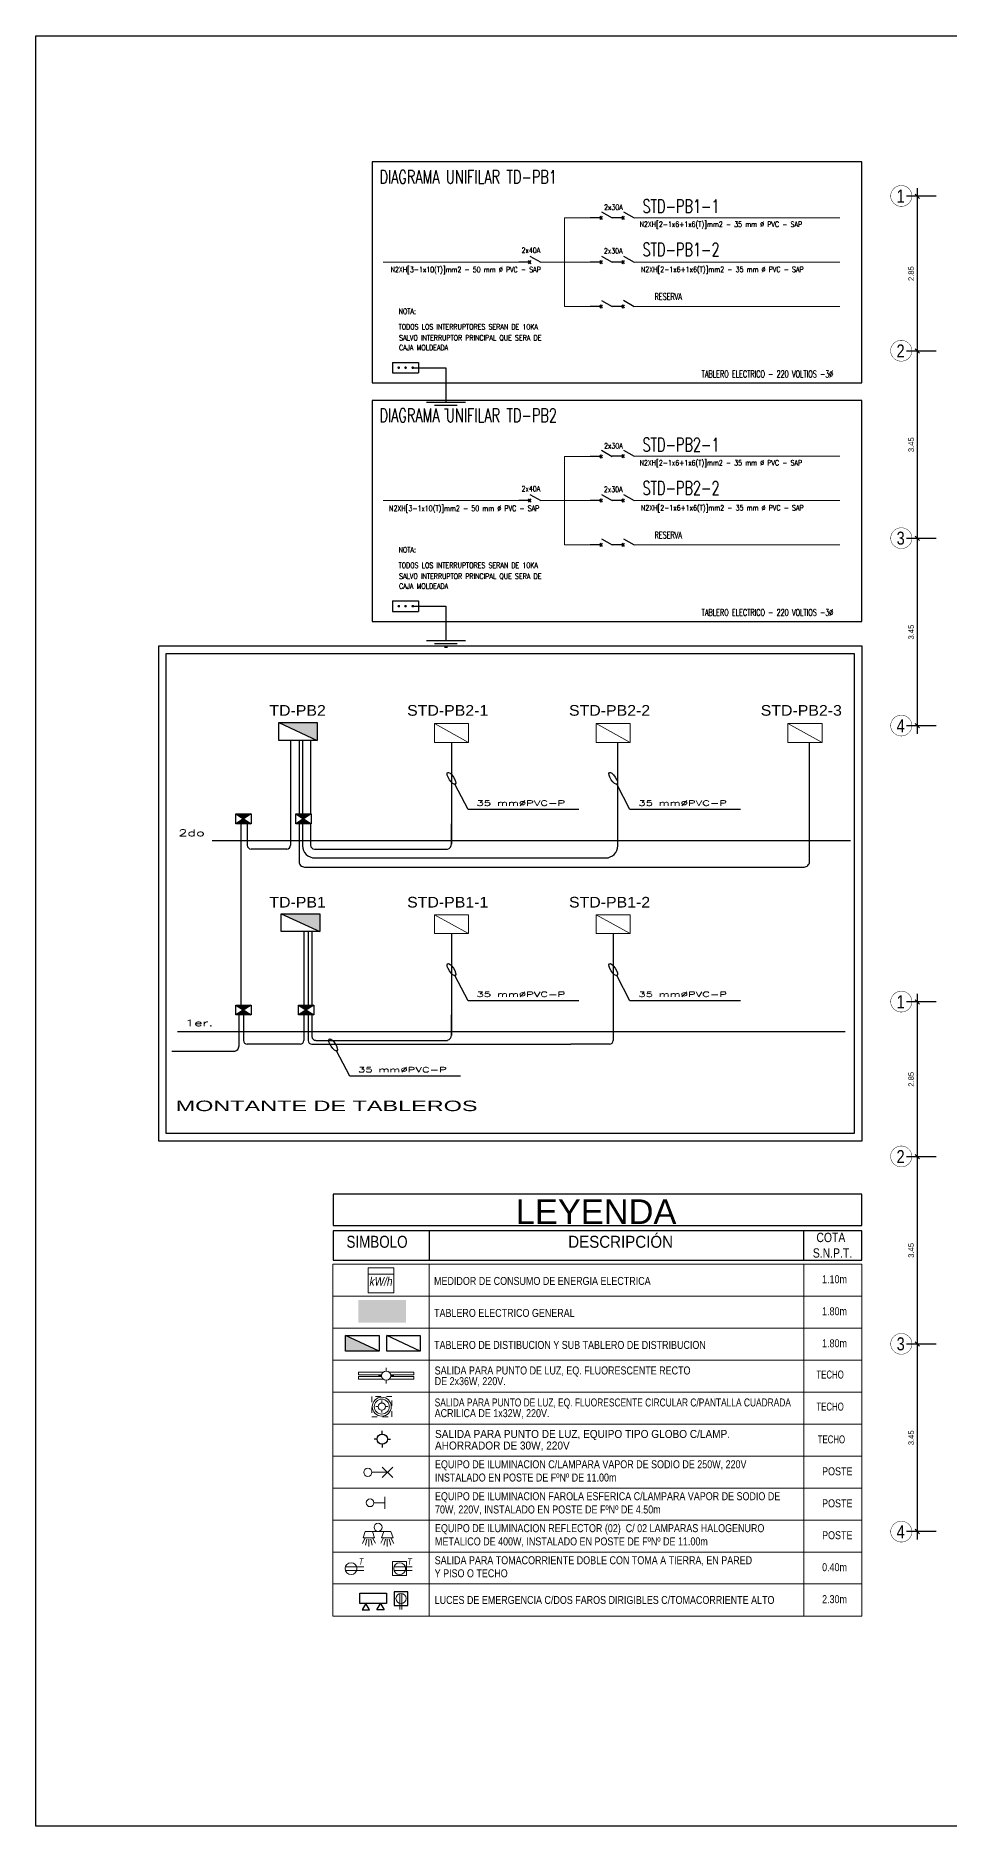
# Model space of a CAD drawing. Header units: millimetres. Extents: x 3354 to 3637, y 1117 to 1358.
# Drawn here: x 3416.77 to 3433.59, y 1119.94 to 1152.9 of the extents above; entities that cross this region are included whole.
import ezdxf
from ezdxf.enums import TextEntityAlignment as Align

# ---------------------------------------------------------------- set-up
doc = ezdxf.new("R2010")
doc.units = ezdxf.units.MM
for name, pattern in [('CONTINUA', [0]), ('HIDDEN2', [0.1875, 0.125, -0.0625]), ('TRAZOS1', [0.15, 0.1, -0.05])]:
    doc.linetypes.add(name, pattern=pattern)
for name, color, linetype, lineweight in [('06- DIAFRAMA UNIFILARES', 44, 'HIDDEN2', 15), ('20SIMBOLOS', 2, 'Continuous', 13), ('ACCESORIO', 4, 'Continuous', 20), ('ACCESORIOS', 4, 'Continuous', 18), ('CAB30mm', 60, 'Continuous', 30), ('CASCO', 252, 'Continuous', 9), ('columnas', 1, 'Continuous', 5), ('FIERR2', 41, 'Continuous', 20), ('LAMPARAS', 2, 'Continuous', 13), ('LAMPARAS AHORRADORAS', 2, 'Continuous', 20), ('MUROS-BAJO', 250, 'Continuous', 20), ('SANIT', 160, 'Continuous', 60), ('TABLERO', 122, 'Continuous', 25)]:
    doc.layers.add(name, color=color, linetype=linetype, lineweight=lineweight)
for name, color, linetype in [('06-LNA FZA', 150, 'Continuous'), ('10LAUXILIAR', 1, 'Continuous'), ('40ALUMBRADO', 5, 'Continuous'), ('B-NOTAS', 7, 'Continuous'), ('Comunicaciones', 162, 'Continuous'), ('LUMINARIAS', 2, 'Continuous'), ('MONTANTES', 2, 'Continuous'), ('TEXTO-1', 4, 'Continuous'), ('TEXTO-2', 9, 'Continuous'), ('TRAZO', 1, 'Continuous')]:
    doc.layers.add(name, color=color, linetype=linetype)
doc.layers.add('texto', color=7, linetype='Continuous', lineweight=9, true_color=0x000000)
doc.styles.add('B-NOTAS', font='romans.shx', dxfattribs={"width": 0.8, "height": 2.5})
doc.styles.add('BYE', font='ARIALN.TTF', dxfattribs={"oblique": 10, "height": 2})
doc.styles.add('CECI', font='sanss___.ttf', dxfattribs={"width": 1.6, "height": 0.13})
doc.styles.add('NPT', font='arial.ttf', dxfattribs={"height": 0.1})
doc.styles.add('ROMANS', font='romans.shx')
doc.styles.get("Standard").update_dxf_attribs({"font": 'arial.ttf'})
doc.styles.add('style1', font='arial.ttf')
doc.styles.add('SWISS', font='arial.ttf', dxfattribs={"height": 0.1})
doc.dimstyles.new('Esc  1  50', dxfattribs={"dimtxt": 0.1, "dimasz": 0.08, "dimexe": 0.2, "dimexo": 0.15, "dimgap": 0.065, "dimtad": 1, "dimzin": 4, "dimdsep": 46, "dimtxsty": 'Standard', "dimblk": 'OBLIQUE', "dimcen": 0.12, "dimdle": 0.15, "dimadec": 0, "dimazin": 0, "dimtfac": 1, "dimtix": 1, "dimtmove": 0, "dimatfit": 3, "dimldrblk": 'OBLIQUE', "dimfxl": 1, "dimarcsym": 0})

# ---------------------------------------------------------------- blocks, each defined once
blk = doc.blocks.new('_Oblique')
at = {"color": 0, "linetype": 'ByBlock', "lineweight": -2}
blk.add_line((-0.5, -0.5), (0.5, 0.5), dxfattribs=at)
blk = doc.blocks.new('*D87')
at = {"layer": 'CASCO', "color": 0, "lineweight": -2, "transparency": 16777216}
for p, q in [((3433.001, 1125.212), (3433.001, 1128.962)), ((3433.347, 1128.812), (3432.801, 1128.812)), ((3433.347, 1125.362), (3432.801, 1125.362))]:
    blk.add_line(p, q, dxfattribs=at)
at = {"layer": 'Defpoints', "color": 0, "transparency": 16777216}
for p in [(3433.001, 1128.812), (3433.497, 1128.812), (3433.497, 1125.362)]:
    blk.add_point(p, dxfattribs=at)
at = {"layer": 'CASCO', "color": 0, "lineweight": -2, "transparency": 16777216, "xscale": 0.08, "yscale": 0.08, "zscale": 0.08}
for p, rotation in [((3433.001, 1128.812), 90), ((3433.001, 1125.362), 270)]:
    blk.add_blockref('_Oblique', p, dxfattribs=dict(at, rotation=rotation))
at = {"layer": 'CASCO', "color": 0, "transparency": 16777216, "insert": (3432.885, 1127.087), "char_height": 0.1, "attachment_point": 5, "rotation": 90}
blk.add_mtext('3.45', dxfattribs=at)
blk = doc.blocks.new('*D88')
at = {"layer": 'CASCO', "color": 0, "lineweight": -2, "transparency": 16777216}
for p, q in [((3433.347, 1132.262), (3432.801, 1132.262)), ((3433.001, 1128.662), (3433.001, 1132.412)), ((3433.347, 1128.812), (3432.801, 1128.812))]:
    blk.add_line(p, q, dxfattribs=at)
at = {"layer": 'Defpoints', "color": 0, "transparency": 16777216}
for p in [(3433.001, 1132.262), (3433.497, 1132.262), (3433.497, 1128.812)]:
    blk.add_point(p, dxfattribs=at)
at = {"layer": 'CASCO', "color": 0, "lineweight": -2, "transparency": 16777216, "xscale": 0.08, "yscale": 0.08, "zscale": 0.08}
for p, rotation in [((3433.001, 1132.262), 90), ((3433.001, 1128.812), 270)]:
    blk.add_blockref('_Oblique', p, dxfattribs=dict(at, rotation=rotation))
at = {"layer": 'CASCO', "color": 0, "transparency": 16777216, "insert": (3432.885, 1130.537), "char_height": 0.1, "attachment_point": 5, "rotation": 90}
blk.add_mtext('3.45', dxfattribs=at)
blk = doc.blocks.new('*D89')
at = {"layer": 'CASCO', "color": 0, "lineweight": -2, "transparency": 16777216}
for p, q in [((3433.001, 1132.112), (3433.001, 1135.262)), ((3433.347, 1135.112), (3432.801, 1135.112)), ((3433.347, 1132.262), (3432.801, 1132.262))]:
    blk.add_line(p, q, dxfattribs=at)
at = {"layer": 'Defpoints', "color": 0, "transparency": 16777216}
for p in [(3433.001, 1135.112), (3433.497, 1135.112), (3433.497, 1132.262)]:
    blk.add_point(p, dxfattribs=at)
at = {"layer": 'CASCO', "color": 0, "lineweight": -2, "transparency": 16777216, "xscale": 0.08, "yscale": 0.08, "zscale": 0.08}
for p, rotation in [((3433.001, 1135.112), 90), ((3433.001, 1132.262), 270)]:
    blk.add_blockref('_Oblique', p, dxfattribs=dict(at, rotation=rotation))
at = {"layer": 'CASCO', "color": 0, "transparency": 16777216, "insert": (3432.885, 1133.687), "char_height": 0.1, "attachment_point": 5, "rotation": 90}
blk.add_mtext('2.85', dxfattribs=at)
blk = doc.blocks.new('*D105')
at = {"layer": 'CASCO', "color": 0, "lineweight": -2, "transparency": 16777216}
for p, q in [((3433.001, 1140.044), (3433.001, 1143.794)), ((3433.347, 1143.644), (3432.801, 1143.644)), ((3433.347, 1140.194), (3432.801, 1140.194))]:
    blk.add_line(p, q, dxfattribs=at)
at = {"layer": 'Defpoints', "color": 0, "transparency": 16777216}
for p in [(3433.001, 1143.644), (3433.497, 1143.644), (3433.497, 1140.194)]:
    blk.add_point(p, dxfattribs=at)
at = {"layer": 'CASCO', "color": 0, "lineweight": -2, "transparency": 16777216, "xscale": 0.08, "yscale": 0.08, "zscale": 0.08}
for p, rotation in [((3433.001, 1143.644), 90), ((3433.001, 1140.194), 270)]:
    blk.add_blockref('_Oblique', p, dxfattribs=dict(at, rotation=rotation))
at = {"layer": 'CASCO', "color": 0, "transparency": 16777216, "insert": (3432.885, 1141.919), "char_height": 0.1, "attachment_point": 5, "rotation": 90}
blk.add_mtext('3.45', dxfattribs=at)
blk = doc.blocks.new('*D106')
at = {"layer": 'CASCO', "color": 0, "lineweight": -2, "transparency": 16777216}
for p, q in [((3433.347, 1147.094), (3432.801, 1147.094)), ((3433.001, 1143.494), (3433.001, 1147.244)), ((3433.347, 1143.644), (3432.801, 1143.644))]:
    blk.add_line(p, q, dxfattribs=at)
at = {"layer": 'Defpoints', "color": 0, "transparency": 16777216}
for p in [(3433.001, 1147.094), (3433.497, 1147.094), (3433.497, 1143.644)]:
    blk.add_point(p, dxfattribs=at)
at = {"layer": 'CASCO', "color": 0, "lineweight": -2, "transparency": 16777216, "xscale": 0.08, "yscale": 0.08, "zscale": 0.08}
for p, rotation in [((3433.001, 1147.094), 90), ((3433.001, 1143.644), 270)]:
    blk.add_blockref('_Oblique', p, dxfattribs=dict(at, rotation=rotation))
at = {"layer": 'CASCO', "color": 0, "transparency": 16777216, "insert": (3432.885, 1145.369), "char_height": 0.1, "attachment_point": 5, "rotation": 90}
blk.add_mtext('3.45', dxfattribs=at)
blk = doc.blocks.new('*D107')
at = {"layer": 'CASCO', "color": 0, "lineweight": -2, "transparency": 16777216}
for p, q in [((3433.001, 1146.944), (3433.001, 1150.094)), ((3433.347, 1149.944), (3432.801, 1149.944)), ((3433.347, 1147.094), (3432.801, 1147.094))]:
    blk.add_line(p, q, dxfattribs=at)
at = {"layer": 'Defpoints', "color": 0, "transparency": 16777216}
for p in [(3433.001, 1149.944), (3433.497, 1149.944), (3433.497, 1147.094)]:
    blk.add_point(p, dxfattribs=at)
at = {"layer": 'CASCO', "color": 0, "lineweight": -2, "transparency": 16777216, "xscale": 0.08, "yscale": 0.08, "zscale": 0.08}
for p, rotation in [((3433.001, 1149.944), 90), ((3433.001, 1147.094), 270)]:
    blk.add_blockref('_Oblique', p, dxfattribs=dict(at, rotation=rotation))
at = {"layer": 'CASCO', "color": 0, "transparency": 16777216, "insert": (3432.885, 1148.519), "char_height": 0.1, "attachment_point": 5, "rotation": 90}
blk.add_mtext('2.85', dxfattribs=at)
blk = doc.blocks.new('SC')
at = {"layer": '06-LNA FZA'}
for p, q in [((-0.432, 0.057), (-0.342, -0.059)), ((-0.342, 0.057), (-0.432, -0.059)), ((-0.374, 0.211), (0, -0.001)), ((-0.387, -0.001), (-0.765, -0.001))]:
    blk.add_line(p, q, dxfattribs=at)
blk = doc.blocks.new('LAZO')
at = {"layer": 'TEXTO-1', "color": 1, "linetype": 'Continuous'}
blk.add_ellipse((-0.074, -0.001), major_axis=(0.0744, 0.0009), ratio=0.341617, dxfattribs=at)
blk = doc.blocks.new('CAJ-TELF-1')
at = {"layer": 'Comunicaciones', "color": 2, "linetype": 'CONTINUA'}
for p, q in [((0.101, 0.13), (-0.101, 0)), ((-0.101, 0.13), (0.101, 0))]:
    blk.add_line(p, q, dxfattribs=at)
at = {"layer": 'Comunicaciones', "color": 3, "linetype": 'CONTINUA'}
blk.add_lwpolyline([(-0.101, 0.13), (-0.101, 0), (0.101, 0), (0.101, 0.13)], close=True, dxfattribs=at)
at = {"layer": 'Comunicaciones', "color": 2, "linetype": 'CONTINUA'}
for points in [[(-0.101, 0.13), (0, 0.065), (0.101, 0.13)], [(-0.101, 0), (0, 0.065), (0.101, 0)]]:
    blk.add_solid(points, dxfattribs=at)
blk = doc.blocks.new('A$C59CC64BC')
at = {"layer": '20SIMBOLOS', "color": 200, "linetype": 'Continuous'}
for p, q in [((-0.212, -0.123), (-0.212, 0.127)), ((0.238, 0.127), (-0.212, 0.127)), ((0.238, 0.127), (-0.212, -0.123)), ((0.238, -0.123), (0.238, 0.127)), ((0.238, -0.123), (-0.212, -0.123))]:
    blk.add_line(p, q, dxfattribs=at)
blk = doc.blocks.new('TABLERO ELECTRICO')
at = {"layer": 'TABLERO'}
blk.add_hatch(color=256, dxfattribs=at).paths.add_polyline_path([(138.888, 62.418), (138.888, 61.688), (139.228, 62.418)])
blk.add_line((138.888, 61.688), (139.228, 62.418), dxfattribs=at)
blk.add_lwpolyline([(139.228, 62.418), (139.228, 61.688), (138.888, 61.688), (138.888, 62.418)], close=True, dxfattribs=at)
blk = doc.blocks.new('tomacorriente')
at = {"layer": 'ACCESORIOS'}
for p, q in [((192.164, 54.007), (192.389, 54.007)), ((192.164, 53.958), (192.389, 53.958))]:
    blk.add_line(p, q, dxfattribs=at)
blk.add_circle((192.232, 53.983), 0.0729, dxfattribs=at)
at = {"layer": 'ACCESORIOS', "style": 'BYE', "oblique": 10}
blk.add_text('T', height=0.0794, dxfattribs=at).set_placement((192.322, 54.03))
blk = doc.blocks.new('MEDIDOR ELECTRICO')
at = {"layer": 'ACCESORIO', "linetype": 'Continuous', "lineweight": 20, "ltscale": 0.1}
blk.add_line((3557.225, 1214.428), (3557.835, 1214.428), dxfattribs=at)
blk.add_lwpolyline([(3557.225, 1214.58), (3557.835, 1214.58), (3557.835, 1213.977), (3557.225, 1213.977)], close=True, dxfattribs=at)
at = {"layer": 'ACCESORIO', "linetype": 'Continuous', "lineweight": 20, "ltscale": 0.1, "style": 'BYE', "oblique": 10}
blk.add_text('kW/h', height=0.2098, dxfattribs=at).set_placement((3557.244, 1214.148))
blk = doc.blocks.new('fl')
at = {"layer": 'LAMPARAS AHORRADORAS'}
for p, q in [((3552.821, 1728.15), (3552.754, 1728.15)), ((3552.922, 1728.251), (3552.922, 1728.318)), ((3553.023, 1728.15), (3553.09, 1728.15)), ((3552.922, 1728.049), (3552.922, 1727.982))]:
    blk.add_line(p, q, dxfattribs=at)
for points in [[(3552.906, 1728.249), (3552.906, 1728.75), (3552.846, 1728.75), (3552.846, 1728.216)], [(3552.938, 1728.249), (3552.938, 1728.75), (3552.998, 1728.75), (3552.998, 1728.216)], [(3552.846, 1728.084), (3552.846, 1727.55), (3552.906, 1727.55), (3552.906, 1728.05)], [(3552.998, 1728.084), (3552.998, 1727.55), (3552.938, 1727.55), (3552.938, 1728.05)]]:
    blk.add_lwpolyline(points, dxfattribs=at)
blk.add_circle((3552.922, 1728.15), 0.101, dxfattribs=at)
blk = doc.blocks.new('FLUORESCENTE CIRCULAR')
at = {"layer": 'LAMPARAS'}
for p, q in [((-792.671, 1801.4), (-792.719, 1801.4)), ((-792.598, 1801.472), (-792.598, 1801.521)), ((-792.526, 1801.4), (-792.478, 1801.4)), ((-792.598, 1801.328), (-792.598, 1801.28))]:
    blk.add_line(p, q, dxfattribs=at)
at = {"layer": 'LAMPARAS', "linetype": 'TRAZOS1', "ltscale": 0.75}
blk.add_lwpolyline([(-792.798, 1801.6), (-792.798, 1801.2), (-792.398, 1801.2), (-792.398, 1801.6)], close=True, dxfattribs=at)
at = {"layer": 'LAMPARAS'}
for radius in [0.189, 0.149, 0.0723]:
    blk.add_circle((-792.598, 1801.4), radius, dxfattribs=at)
blk = doc.blocks.new('reflect')
at = {"layer": 'LAMPARAS'}
for p, q in [((-0.507, 0.787, 0.008), (-0.813, 0.786, 0.016)), ((-0.501, 0.869, 0.008), (-0.751, 0.931, 0.014)), ((-0.477, 0.955, 0.007), (-0.677, 1.059, 0.012)), ((-0.451, 1.032, 0.007), (-0.174, 0.936)), ((-0.449, 0.543, 0.007), (-0.451, 1.032, 0.007)), ((-0.174, 0.399), (-0.174, 0.936)), ((-0.173, 0.64), (-0.174, 0.936)), ((-0.507, 0.011, 0.008), (-0.813, 0.012, 0.016)), ((-0.501, 0.706, 0.008), (-0.75, 0.642, 0.014)), ((-0.501, 0.093, 0.008), (-0.75, 0.156, 0.014)), ((-0.476, 0.619, 0.007), (-0.676, 0.514, 0.012)), ((-0.476, 0.179, 0.007), (-0.676, 0.284, 0.012)), ((-0.449, 0.255, 0.007), (-0.451, -0.233, 0.007)), ((-0.449, 0.543, 0.007), (-0.173, 0.64)), ((-0.449, 0.255, 0.007), (-0.173, 0.158)), ((-0.174, 0.399), (-0.174, -0.138)), ((-0.173, 0.158), (-0.174, -0.138)), ((-0.501, -0.07, 0.008), (-0.751, -0.132, 0.014)), ((-0.477, -0.157, 0.007), (-0.677, -0.261, 0.012)), ((-0.451, -0.233, 0.007), (-0.174, -0.138))]:
    blk.add_line(p, q, dxfattribs=at)
blk.add_circle((-0.005, 0.399), 0.169, dxfattribs=at)
blk = doc.blocks.new('T')
at = {"color": 4, "linetype": 'Continuous', "lineweight": 20, "ltscale": 0.1}
for p, q in [((-49.222, 238.573), (-49.433, 238.573)), ((-49.222, 238.544), (-49.433, 238.544))]:
    blk.add_line(p, q, dxfattribs=at)
blk.add_circle((-49.289, 238.556), 0.0671, dxfattribs=at)

msp = doc.modelspace()

# ---------------------------------------------------------------- hatches: boundary and pattern name
at = {"layer": 'TABLERO', "linetype": 'Continuous'}
h = msp.add_hatch(color=256, dxfattribs=at)
h.dxf.hatch_style = 1
h.paths.add_polyline_path([(3423.583, 1129.208), (3423.582, 1129.625), (3423.145, 1129.624), (3422.709, 1129.624), (3422.71, 1129.208)])

# ---------------------------------------------------------------- linework, layer by layer
at = {"ltscale": 2}
msp.add_lwpolyline([(3416.769, 1152.897), (3462.641, 1152.897), (3462.641, 1119.937), (3416.769, 1119.937)], close=True, dxfattribs=at)
msp.add_lwpolyline([(3420.505, 1134.871), (3420.505, 1134.296, -0.414214), (3420.405, 1134.196), (3419.271, 1134.196)], format="xyb", dxfattribs=at)
msp.add_lwpolyline([(3423.616, 1124.252), (3423.367, 1124.252), (3423.367, 1124.002), (3423.616, 1124.002)], close=True)
at = {"color": 2, "lineweight": 25}
for points in [[(3423.226, 1124.039), (3422.733, 1124.039), (3422.733, 1124.227), (3423.226, 1124.227)], [(3422.846, 1124.039), (3422.778, 1123.922), (3422.913, 1123.922)], [(3423.113, 1124.039), (3423.181, 1123.922), (3423.045, 1123.922)]]:
    msp.add_lwpolyline(points, close=True, dxfattribs=at)
at = {"layer": '06- DIAFRAMA UNIFILARES', "color": 150, "linetype": 'CONTINUA'}
for p, q in [((3426.502, 1149.545), (3426.502, 1147.915)), ((3426.976, 1149.545), (3426.502, 1149.545)), ((3427.784, 1149.545), (3431.572, 1149.545)), ((3425.664, 1148.73), (3423.163, 1148.73)), ((3426.502, 1148.73), (3426.065, 1148.73)), ((3426.976, 1148.73), (3426.502, 1148.73)), ((3427.784, 1148.731), (3431.572, 1148.731)), ((3426.976, 1147.915), (3426.502, 1147.915)), ((3427.784, 1147.916), (3431.572, 1147.916)), ((3426.502, 1145.155), (3426.502, 1143.525)), ((3426.976, 1145.155), (3426.502, 1145.155)), ((3427.784, 1145.156), (3431.572, 1145.156)), ((3425.664, 1144.34), (3423.163, 1144.34)), ((3426.502, 1144.34), (3426.065, 1144.34)), ((3426.976, 1144.34), (3426.502, 1144.34)), ((3427.784, 1144.341), (3431.572, 1144.341)), ((3426.976, 1143.525), (3426.502, 1143.525)), ((3427.784, 1143.526), (3431.572, 1143.526))]:
    msp.add_line(p, q, dxfattribs=at)
at = {"layer": '10LAUXILIAR', "color": 3, "linetype": 'Continuous'}
for p, q in [((3423.337, 1146.883, -1.41), (3423.817, 1146.883, -1.41)), ((3423.337, 1146.883, -1.41), (3423.337, 1146.691, -1.41)), ((3423.337, 1146.691, -1.41), (3423.817, 1146.691, -1.41)), ((3423.721, 1146.787, -1.41), (3424.32, 1146.787, -1.41)), ((3423.817, 1146.883, -1.41), (3423.817, 1146.691, -1.41)), ((3424.32, 1146.787, -1.41), (3424.32, 1146.152, -1.41)), ((3423.96, 1146.152, -1.41), (3424.68, 1146.152, -1.41)), ((3424.111, 1146.097, -1.41), (3424.528, 1146.097, -1.41)), ((3424.293, 1146.032, -1.41), (3424.347, 1146.032, -1.41)), ((3423.337, 1142.493, -1.41), (3423.817, 1142.493, -1.41)), ((3423.337, 1142.493, -1.41), (3423.337, 1142.301, -1.41)), ((3423.721, 1142.397, -1.41), (3424.32, 1142.397, -1.41)), ((3423.817, 1142.493, -1.41), (3423.817, 1142.301, -1.41)), ((3424.32, 1142.397, -1.41), (3424.32, 1141.762, -1.41)), ((3423.337, 1142.301, -1.41), (3423.817, 1142.301, -1.41)), ((3423.96, 1141.762, -1.41), (3424.68, 1141.762, -1.41)), ((3424.111, 1141.707, -1.41), (3424.528, 1141.707, -1.41)), ((3424.293, 1141.642, -1.41), (3424.347, 1141.642, -1.41))]:
    msp.add_line(p, q, dxfattribs=at)
at = {"layer": '10LAUXILIAR', "color": 3, "linetype": 'Continuous', "const_width": 0.024}
for points in [[(3423.44, 1146.787, 1), (3423.464, 1146.787, 1)], [(3423.565, 1146.787, 1), (3423.589, 1146.787, 1)], [(3423.697, 1146.787, 1), (3423.721, 1146.787, 1)], [(3423.44, 1142.397, 1), (3423.464, 1142.397, 1)], [(3423.565, 1142.397, 1), (3423.589, 1142.397, 1)], [(3423.697, 1142.397, 1), (3423.721, 1142.397, 1)]]:
    msp.add_lwpolyline(points, format="xyb", close=True, dxfattribs=at)
at = {"layer": '40ALUMBRADO'}
for points in [[(3431.978, 1150.575), (3422.96, 1150.575), (3422.96, 1146.507), (3431.978, 1146.507)], [(3431.978, 1146.185), (3422.96, 1146.185), (3422.96, 1142.117), (3431.978, 1142.117)], [(3419.033, 1141.668), (3431.978, 1141.668), (3431.978, 1132.548), (3419.033, 1132.548)], [(3419.172, 1141.528), (3431.839, 1141.528), (3431.839, 1132.687), (3419.172, 1132.687)]]:
    msp.add_lwpolyline(points, close=True, dxfattribs=at)
for points in [[(3425.664, 1148.73), (3425.661, 1148.73), (3425.661, 1148.73), (3425.664, 1148.73)], [(3426.065, 1148.73), (3426.065, 1148.73), (3426.065, 1148.73), (3426.065, 1148.73)], [(3425.664, 1144.34), (3425.661, 1144.34), (3425.661, 1144.34), (3425.664, 1144.34)], [(3426.065, 1144.34), (3426.065, 1144.34), (3426.065, 1144.34), (3426.065, 1144.34)]]:
    msp.add_lwpolyline(points, dxfattribs=at)
at = {"layer": 'ACCESORIOS'}
msp.add_lwpolyline([(3423.596, 1124.807), (3423.339, 1124.807), (3423.339, 1124.55), (3423.596, 1124.55)], close=True, dxfattribs=at)
at = {"layer": 'CAB30mm'}
for p, q in [((3424.009, 1130.895), (3424.009, 1130.36)), ((3430.908, 1130.36), (3430.908, 1130.895))]:
    msp.add_line(p, q, dxfattribs=at)
for points in [[(3422.241, 1130.997), (3431.978, 1130.997), (3431.978, 1131.575), (3422.241, 1131.575)], [(3422.241, 1130.36), (3431.978, 1130.36), (3431.978, 1130.895), (3422.241, 1130.895)]]:
    msp.add_lwpolyline(points, close=True, dxfattribs=at)
at = {"layer": 'CASCO', "ltscale": 2, "const_width": 0.0076}
for points in [[(3432.901, 1149.944, -0.951688), (3432.508, 1149.944, -1)], [(3432.9, 1147.094, -0.951688), (3432.506, 1147.094, -1)], [(3432.901, 1143.644, -0.951688), (3432.508, 1143.644, -1)], [(3432.901, 1140.194, -0.951688), (3432.508, 1140.194, -1)], [(3432.901, 1135.112, -0.951688), (3432.508, 1135.112, -1)], [(3432.9, 1132.262, -0.951688), (3432.506, 1132.262, -1)], [(3432.901, 1128.812, -0.951688), (3432.508, 1128.812, -1)], [(3432.901, 1125.355, -0.951688), (3432.508, 1125.355, -1)]]:
    msp.add_lwpolyline(points, format="xyb", close=True, dxfattribs=at)
at = {"layer": 'FIERR2'}
for p, q in [((3422.24, 1130.284), (3422.24, 1123.805)), ((3422.24, 1130.284), (3431.978, 1130.284)), ((3424.009, 1130.284), (3424.009, 1123.805)), ((3430.908, 1130.284), (3430.908, 1123.805)), ((3431.978, 1130.284), (3431.978, 1123.805)), ((3422.24, 1129.695), (3431.978, 1129.695)), ((3422.24, 1129.106), (3431.978, 1129.106)), ((3422.24, 1128.517), (3431.978, 1128.517)), ((3422.24, 1127.927), (3431.978, 1127.927)), ((3422.24, 1127.337), (3431.978, 1127.337)), ((3422.24, 1126.749), (3431.978, 1126.749)), ((3422.24, 1126.749), (3431.978, 1126.749)), ((3422.24, 1126.161), (3431.978, 1126.161)), ((3422.24, 1125.572), (3431.978, 1125.572)), ((3422.24, 1124.984), (3431.978, 1124.984)), ((3422.24, 1124.396), (3431.978, 1124.396)), ((3422.24, 1123.805), (3431.978, 1123.805))]:
    msp.add_line(p, q, dxfattribs=at)
at = {"layer": 'LAMPARAS'}
for p, q in [((3422.958, 1126.452), (3423.245, 1126.452)), ((3423.341, 1126.548), (3423.149, 1126.356)), ((3423.149, 1126.548), (3423.341, 1126.356)), ((3423.195, 1125.777), (3423.195, 1126.003)), ((3422.995, 1125.89), (3423.195, 1125.89))]:
    msp.add_line(p, q, dxfattribs=at)
for centre, radius in [((3422.883, 1126.452), 0.0752), ((3422.924, 1125.89), 0.0707)]:
    msp.add_circle(centre, radius, dxfattribs=at)
at = {"layer": 'LUMINARIAS'}
for p, q in [((3423.053, 1127.062), (3422.997, 1127.062)), ((3423.148, 1127.157), (3423.148, 1127.213)), ((3423.148, 1126.967), (3423.148, 1126.911)), ((3423.243, 1127.062), (3423.299, 1127.062))]:
    msp.add_line(p, q, dxfattribs=at)
msp.add_circle((3423.148, 1127.062), 0.0947, dxfattribs=at)
at = {"layer": 'MONTANTES', "color": 3, "linetype": 'CONTINUA', "ltscale": 0.7}
for p, q in [((3421.457, 1139.924), (3421.457, 1137.994)), ((3421.829, 1139.924), (3421.829, 1138.572)), ((3421.829, 1139.924), (3421.829, 1138.572)), ((3424.421, 1139.889), (3424.421, 1138.015)), ((3420.663, 1138.39), (3420.663, 1137.994)), ((3421.829, 1138.39), (3421.829, 1137.994)), ((3421.829, 1138.39), (3421.829, 1137.994)), ((3421.388, 1137.924), (3420.732, 1137.924)), ((3421.898, 1137.924), (3423.284, 1137.924)), ((3421.898, 1137.924), (3423.591, 1137.924)), ((3423.591, 1137.924), (3424.351, 1137.924)), ((3421.703, 1136.404), (3421.703, 1134.989)), ((3421.784, 1136.404), (3421.784, 1134.986)), ((3421.854, 1136.404), (3421.854, 1135.031)), ((3424.421, 1136.369), (3424.421, 1134.495)), ((3427.401, 1136.369), (3427.401, 1134.404)), ((3427.401, 1136.369), (3427.401, 1134.502)), ((3420.592, 1134.871), (3420.592, 1134.404)), ((3421.703, 1134.934), (3421.703, 1134.404)), ((3421.784, 1134.937), (3421.784, 1134.404)), ((3421.854, 1134.892), (3421.854, 1134.474)), ((3421.634, 1134.335), (3420.661, 1134.335)), ((3421.854, 1134.335), (3426.62, 1134.335)), ((3421.923, 1134.404), (3423.591, 1134.404)), ((3423.591, 1134.404), (3424.351, 1134.404)), ((3427.331, 1134.335), (3426.62, 1134.335))]:
    msp.add_line(p, q, dxfattribs=at)
for points in [[(3421.616, 1139.924), (3421.616, 1138.572)], [(3421.68, 1139.924), (3421.68, 1138.572)], [(3420.55, 1135.052), (3420.55, 1138.39)], [(3424.421, 1138.022), (3424.421, 1138.39)], [(3424.421, 1134.502), (3424.421, 1134.871)]]:
    msp.add_lwpolyline(points, dxfattribs=at)
for points in [[(3421.616, 1138.39), (3421.616, 1137.694, 0.414214), (3421.716, 1137.594), (3430.915, 1137.594, 0.414214), (3431.015, 1137.694), (3431.015, 1139.889)], [(3421.68, 1138.39), (3421.68, 1137.987, 0.414214), (3421.905, 1137.762), (3427.26, 1137.762, 0.414214), (3427.485, 1137.987), (3427.485, 1139.889)]]:
    msp.add_lwpolyline(points, format="xyb", dxfattribs=at)
for centre, radius, start, end in [((3420.732, 1137.994), 0.0696, 180, 270), ((3421.388, 1137.994), 0.0696, 270, 0), ((3421.898, 1137.994), 0.0696, 180, 270), ((3421.898, 1137.994), 0.0696, 180, 270), ((3424.322, 1138.018), 0.0984, 286.9871, 2.078), ((3421.923, 1134.474), 0.0696, 180, 270), ((3424.322, 1134.499), 0.0984, 286.9871, 2.078), ((3420.661, 1134.404), 0.0696, 180, 270), ((3421.634, 1134.404), 0.0696, 270, 0), ((3421.854, 1134.404), 0.0696, 180, 270), ((3427.331, 1134.404), 0.0696, 270, 0)]:
    msp.add_arc(centre, radius, start, end, dxfattribs=at)
at = {"layer": 'TABLERO'}
msp.add_line((3423.848, 1128.681), (3423.231, 1128.969), dxfattribs=at)
msp.add_lwpolyline([(3423.231, 1128.969), (3423.848, 1128.969), (3423.848, 1128.681), (3423.231, 1128.681)], close=True, dxfattribs=at)
at = {"layer": 'TEXTO-1', "color": 1, "linetype": 'Continuous'}
for p, q in [((3424.727, 1138.653), (3424.487, 1139.117)), ((3427.708, 1138.653), (3427.468, 1139.117)), ((3426.766, 1138.653), (3424.727, 1138.653)), ((3429.746, 1138.653), (3427.708, 1138.653)), ((3424.727, 1135.133), (3424.487, 1135.597)), ((3427.707, 1135.133), (3427.467, 1135.597)), ((3426.766, 1135.133), (3424.727, 1135.133)), ((3429.746, 1135.133), (3427.707, 1135.133)), ((3422.548, 1133.746), (3422.308, 1134.209)), ((3424.587, 1133.746), (3422.548, 1133.746))]:
    msp.add_line(p, q, dxfattribs=at)
at = {"layer": 'TRAZO', "color": 1, "linetype": 'CONTINUA', "ltscale": 0.7}
for p, q in [((3420.018, 1138.083), (3431.769, 1138.083)), ((3419.379, 1134.564), (3429.06, 1134.564)), ((3420.545, 1134.564), (3431.673, 1134.564))]:
    msp.add_line(p, q, dxfattribs=at)

# ---------------------------------------------------------------- block references
at = {"color": 4, "lineweight": 25, "xscale": 1.386000000000458, "yscale": 1.386000000000458, "zscale": 1.386000000000458, "rotation": 90}
msp.add_blockref('T', (3754.132, 1192.443), dxfattribs=at)
at = {"layer": '06- DIAFRAMA UNIFILARES', "color": 1, "linetype": 'CONTINUA', "xscale": 0.5280000000003002, "yscale": 0.5280000000003002, "zscale": 0.5280000000003002}
for p in [(3427.38, 1149.545), (3427.784, 1149.546), (3426.065, 1148.73), (3427.38, 1148.73), (3427.784, 1148.731), (3427.38, 1147.915), (3427.784, 1147.916), (3427.38, 1145.155), (3427.784, 1145.156), (3426.065, 1144.34), (3427.38, 1144.34), (3427.784, 1144.341), (3427.38, 1143.525), (3427.784, 1143.526)]:
    msp.add_blockref('SC', p, dxfattribs=at)
at = {"layer": 'ACCESORIOS'}
for name, p, xscale, yscale, zscale in [('MEDIDOR ELECTRICO', (683.826, 194.992), 0.7700000000000001, 0.7700000000000001, 0.7700000000000001), ('tomacorriente', (3136.009, 1044.205), 1.49072, 1.49072, 1.49072), ('tomacorriente', (3136.903, 1044.205), 1.49072, 1.49072, 1.49072)]:
    msp.add_blockref(name, p, dxfattribs=dict(at, xscale=xscale, yscale=yscale, zscale=zscale))
at = {"layer": 'LAMPARAS'}
for name, p, xscale, yscale, zscale, rotation in [('fl', (4886.964, -1881.094), 0.847, 0.847, 0.847, 90), ('reflect', (3423.246, 1125.441), 0.4385390625000001, 0.4385390625000001, 0.4385390625000001, 89.99999999999999)]:
    msp.add_blockref(name, p, dxfattribs=dict(at, xscale=xscale, yscale=yscale, zscale=zscale, rotation=rotation))
at = {"layer": 'LAMPARAS', "xscale": 0.9239999999999998, "yscale": 0.9239999999999998, "zscale": 0.9239999999999998}
msp.add_blockref('FLUORESCENTE CIRCULAR', (4155.5, -536.833), dxfattribs=at)
at = {"layer": 'MONTANTES', "color": 130, "linetype": 'CONTINUA', "ltscale": 0.7, "xscale": -1.3921875, "yscale": 1.3921875, "zscale": 1.3921875}
for p in [(3420.592, 1138.39), (3421.696, 1138.39), (3420.592, 1134.871), (3421.746, 1134.871)]:
    msp.add_blockref('CAJ-TELF-1', p, dxfattribs=at)
at = {"layer": 'MUROS-BAJO', "xscale": -1.392187500001108, "yscale": 1.392187500001108, "zscale": 1.392187500001108, "rotation": 180}
for p in [(3424.402, 1140.065), (3427.382, 1140.065), (3430.913, 1140.065), (3424.402, 1136.545), (3427.382, 1136.545)]:
    msp.add_blockref('A$C59CC64BC', p, dxfattribs=at)
at = {"layer": 'TABLERO'}
for p, xscale, yscale, zscale, rotation in [((3361.316, 1275.173), 0.9714152447999974, 0.9714152447999974, 0.9714152447999974, 270.0000021777747), ((3361.363, 1271.653), 0.9714152447999974, 0.9714152447999974, 0.9714152447999974, 270.0000021777747), ((3475.255, 1011.231), 0.8456448000000001, 0.8456448000000001, 0.8456448000000001, 90)]:
    msp.add_blockref('TABLERO ELECTRICO', p, dxfattribs=dict(at, xscale=xscale, yscale=yscale, zscale=zscale, rotation=rotation))
at = {"layer": 'TEXTO-1', "color": 1, "linetype": 'Continuous', "xscale": 1.740234375, "yscale": 1.740234375, "zscale": 1.740234375, "rotation": 302.559153130779}
for p in [(3424.492, 1139.119), (3427.472, 1139.119), (3424.492, 1135.599), (3427.472, 1135.599), (3422.313, 1134.212)]:
    msp.add_blockref('LAZO', p, dxfattribs=at)

# ---------------------------------------------------------------- texts
at = {"layer": 'B-NOTAS', "style": 'B-NOTAS', "width": 0.7}
for s, height, p in [('DIAGRAMA UNIFILAR TD-PB1', 0.2475, (3423.096, 1150.176)), ('2x30A', 0.099, (3427.232, 1149.69)), (' STD-PB1-1', 0.2475, (3427.821, 1149.637)), ('N2XH[2-1x6+1x6(T)]mm2 - 35 mm %%C PVC - SAP', 0.099, (3427.885, 1149.377, 1.41)), ('2x40A', 0.099, (3425.713, 1148.899)), ('2x30A', 0.099, (3427.229, 1148.888)), (' STD-PB1-2', 0.2475, (3427.821, 1148.839)), ('N2XH[3-1x10(T)]mm2 - 50 mm %%C PVC - SAP', 0.099, (3423.301, 1148.543, 1.41)), ('N2XH[2-1x6+1x6(T)]mm2 - 35 mm %%C PVC - SAP', 0.099, (3427.911, 1148.547, 1.41)), ('RESERVA', 0.1237, (3428.161, 1148.034)), ('NOTA:', 0.099, (3423.449, 1147.775)), ('TODOS LOS INTERRUPTORES SERAN DE 10KA', 0.099, (3423.449, 1147.489)), ('SALVO INTERRUPTOR PRINCIPAL QUE SERA DE ', 0.099, (3423.457, 1147.288)), ('CAJA MOLDEADA', 0.099, (3423.457, 1147.107)), ('TABLERO ELECTRICO - 220 VOLTIOS -3Ø', 0.12375, (3429.028, 1146.609, -1.41)), ('DIAGRAMA UNIFILAR TD-PB2', 0.2475, (3423.096, 1145.786)), ('2x30A', 0.099, (3427.232, 1145.3)), (' STD-PB2-1', 0.2475, (3427.821, 1145.247)), ('N2XH[2-1x6+1x6(T)]mm2 - 35 mm %%C PVC - SAP', 0.099, (3427.885, 1144.987, 1.41)), (' STD-PB2-2', 0.2475, (3427.821, 1144.449)), ('2x40A', 0.099, (3425.713, 1144.509)), ('2x30A', 0.099, (3427.229, 1144.498)), ('N2XH[3-1x10(T)]mm2 - 50 mm %%C PVC - SAP', 0.099, (3423.274, 1144.148, 1.41)), ('N2XH[2-1x6+1x6(T)]mm2 - 35 mm %%C PVC - SAP', 0.099, (3427.911, 1144.157, 1.41)), ('RESERVA', 0.1237, (3428.161, 1143.644)), ('NOTA:', 0.099, (3423.449, 1143.385)), ('TODOS LOS INTERRUPTORES SERAN DE 10KA', 0.099, (3423.449, 1143.099)), ('SALVO INTERRUPTOR PRINCIPAL QUE SERA DE ', 0.099, (3423.457, 1142.898)), ('CAJA MOLDEADA', 0.099, (3423.457, 1142.717)), ('TABLERO ELECTRICO - 220 VOLTIOS -3Ø', 0.12375, (3429.028, 1142.219, -1.41))]:
    msp.add_text(s, height=height, dxfattribs=at).set_placement(p)
at = {"layer": 'CASCO', "style": 'style1', "width": 0.8}
for s, p in [('1', (3432.618, 1149.825)), ('2', (3432.616, 1146.975)), ('3', (3432.618, 1143.529)), ('4', (3432.618, 1140.076)), ('1', (3432.618, 1134.993)), ('2', (3432.616, 1132.143)), ('3', (3432.618, 1128.697)), ('4', (3432.618, 1125.237))]:
    msp.add_text(s, height=0.24, dxfattribs=at).set_placement(p)
at = {"layer": 'columnas', "lineweight": 60, "style": 'NPT'}
msp.add_text('LEYENDA', height=0.4537, dxfattribs=at).set_placement((3425.605, 1131.023))
at = {"layer": 'MONTANTES', "color": 6, "linetype": 'Continuous', "style": 'SWISS', "width": 1.065916}
for s, p in [('TD-PB2', (3421.589, 1140.38)), ('STD-PB2-1', (3424.353, 1140.38)), ('STD-PB2-2', (3427.333, 1140.38)), ('STD-PB2-3', (3430.863, 1140.38)), ('TD-PB1', (3421.589, 1136.849)), ('STD-PB1-1', (3424.353, 1136.849)), ('STD-PB1-2', (3427.333, 1136.849))]:
    msp.add_text(s, height=0.1963, dxfattribs=at).set_placement(p, align=Align.CENTER)
at = {"layer": 'SANIT', "attachment_point": 1}
for s, insert, char_height, width in [('{\\W0.9;DESCRIPCIÓN}', (3426.572, 1130.806), 0.22094, 2.78074), (' {\\W0.8;COTA\\PS.N.P.T.}', (3431.075, 1130.861), 0.17145, 2.15786), ('{\\W0.8;SIMBOLO}', (3422.489, 1130.806), 0.22094, 1.40233)]:
    msp.add_mtext(s, dxfattribs=dict(at, insert=insert, char_height=char_height, width=width))
at = {"layer": 'texto', "lineweight": 60}
for s, width, p in [('MEDIDOR DE CONSUMO DE ENERGIA ELECTRICA', 0.8, (3424.102, 1129.901)), ('TABLERO ELECTRICO GENERAL', 0.8, (3424.102, 1129.312)), ('TABLERO DE DISTIBUCION Y SUB TABLERO DE DISTRIBUCION', 0.8, (3424.102, 1128.723)), ('SALIDA PARA PUNTO DE LUZ, EQ. FLUORESCENTE RECTO', 0.8, (3424.113, 1128.253)), ('DE 2x36W, 220V.', 0.8, (3424.113, 1128.056)), ('ACRILICA DE 1x32W, 220V.', 0.8, (3424.113, 1127.467)), ('SALIDA PARA PUNTO DE LUZ, EQ. FLUORESCENTE CIRCULAR C/PANTALLA CUADRADA ', 0.75, (3424.113, 1127.664)), ('SALIDA PARA PUNTO DE LUZ, EQUIPO TIPO GLOBO C/LAMP. ', 0.9, (3424.119, 1127.084)), ('AHORRADOR DE 30W, 220V', 0.9, (3424.119, 1126.871)), ('EQUIPO DE ILUMINACION C/LAMPARA VAPOR DE SODIO DE 250W, 220V', 0.8, (3424.119, 1126.526)), ('INSTALADO EN POSTE DE FºNº DE 11.00m', 0.8, (3424.119, 1126.282)), ('EQUIPO DE ILUMINACION FAROLA ESFERICA C/LAMPARA VAPOR DE SODIO DE ', 0.8, (3424.119, 1125.938)), ('70W, 220V, INSTALADO EN POSTE DE FºNº DE 4.50m', 0.8, (3424.119, 1125.694)), ('EQUIPO DE ILUMINACION REFLECTOR (02)  C/ 02 LAMPARAS HALOGENURO', 0.8, (3424.119, 1125.35)), ('METALICO DE 400W, INSTALADO EN POSTE DE FºNº DE 11.00m', 0.8, (3424.119, 1125.106)), ('Y PISO O TECHO', 0.8, (3424.113, 1124.519)), ('SALIDA PARA TOMACORRIENTE DOBLE CON TOMA A TIERRA, EN PARED ', 0.8, (3424.113, 1124.759)), ('LUCES DE EMERGENCIA C/DOS FAROS DIRIGIBLES C/TOMACORRIENTE ALTO', 0.8, (3424.113, 1124.028))]:
    msp.add_text(s, height=0.14729, dxfattribs=dict(at, width=width)).set_placement(p)
at = {"layer": 'texto', "lineweight": 60, "char_height": 0.14729, "width": 0.78169, "attachment_point": 1}
for s, insert in [('{\\W0.8;1.10m}', (3431.246, 1130.08)), ('{\\W0.8;1.80m}', (3431.246, 1129.49)), ('{\\W0.8;1.80m}', (3431.246, 1128.901)), ('{\\fArial|b0|i0|c0|p34;\\W0.7;TECHO}', (3431.141, 1128.325)), ('{\\fArial|b0|i0|c0|p34;\\W0.7;TECHO}', (3431.141, 1127.735)), ('{\\W0.7;TECHO}', (3431.165, 1127.132)), ('{\\W0.8;POSTE}', (3431.246, 1126.544)), ('{\\W0.8;POSTE}', (3431.246, 1125.955)), ('{\\W0.8;POSTE}', (3431.246, 1125.367))]:
    msp.add_mtext(s, dxfattribs=dict(at, insert=insert))
at = {"layer": 'texto', "lineweight": 30, "char_height": 0.14729, "width": 0.78169, "attachment_point": 1}
for s, insert in [('{\\W0.8;0.40m}', (3431.246, 1124.779)), ('{\\W0.8;2.30m}', (3431.246, 1124.19))]:
    msp.add_mtext(s, dxfattribs=dict(at, insert=insert))
at = {"layer": 'TEXTO-1', "color": 4, "linetype": 'Continuous', "style": 'ROMANS', "width": 1.65}
for p in [(3424.883, 1138.724), (3427.863, 1138.724), (3424.883, 1135.204), (3427.863, 1135.204), (3422.703, 1133.816)]:
    msp.add_text('35 mm%%CPVC-P', height=0.09502, dxfattribs=at).set_placement(p)
for s, p in [('2do', (3419.637, 1138.164)), ('1er.', (3419.775, 1134.665))]:
    msp.add_text(s, height=0.1188, dxfattribs=at).set_placement(p, align=Align.CENTER)
at = {"layer": 'TEXTO-2', "color": 2, "linetype": 'Continuous', "style": 'CECI', "width": 1.6}
msp.add_text('MONTANTE DE TABLEROS', height=0.19291, dxfattribs=at).set_placement((3419.344, 1133.101))

# ---------------------------------------------------------------- dimensions: what is measured, and where the dimension line sits
at = {"layer": 'CASCO'}
for base, p1, p2, picture, middle in [((3433.001, 1149.944), (3433.497, 1147.094), (3433.497, 1149.944), '*D107', (3432.885, 1148.519)), ((3433.001, 1147.094), (3433.497, 1143.644), (3433.497, 1147.094), '*D106', (3432.885, 1145.369)), ((3433.001, 1143.644), (3433.497, 1140.194), (3433.497, 1143.644), '*D105', (3432.885, 1141.919)), ((3433.001, 1135.112), (3433.497, 1132.262), (3433.497, 1135.112), '*D89', (3432.885, 1133.687)), ((3433.001, 1132.262), (3433.497, 1128.812), (3433.497, 1132.262), '*D88', (3432.885, 1130.537)), ((3433.001, 1128.812), (3433.497, 1125.362), (3433.497, 1128.812), '*D87', (3432.885, 1127.087))]:
    dim = msp.add_linear_dim(base=base, p1=p1, p2=p2, angle=270, dimstyle='Esc  1  50', dxfattribs=at)
    dim.commit()
    dim.dimension.update_dxf_attribs({"geometry": picture, "text_midpoint": middle})

doc.saveas('drawing.dxf')
